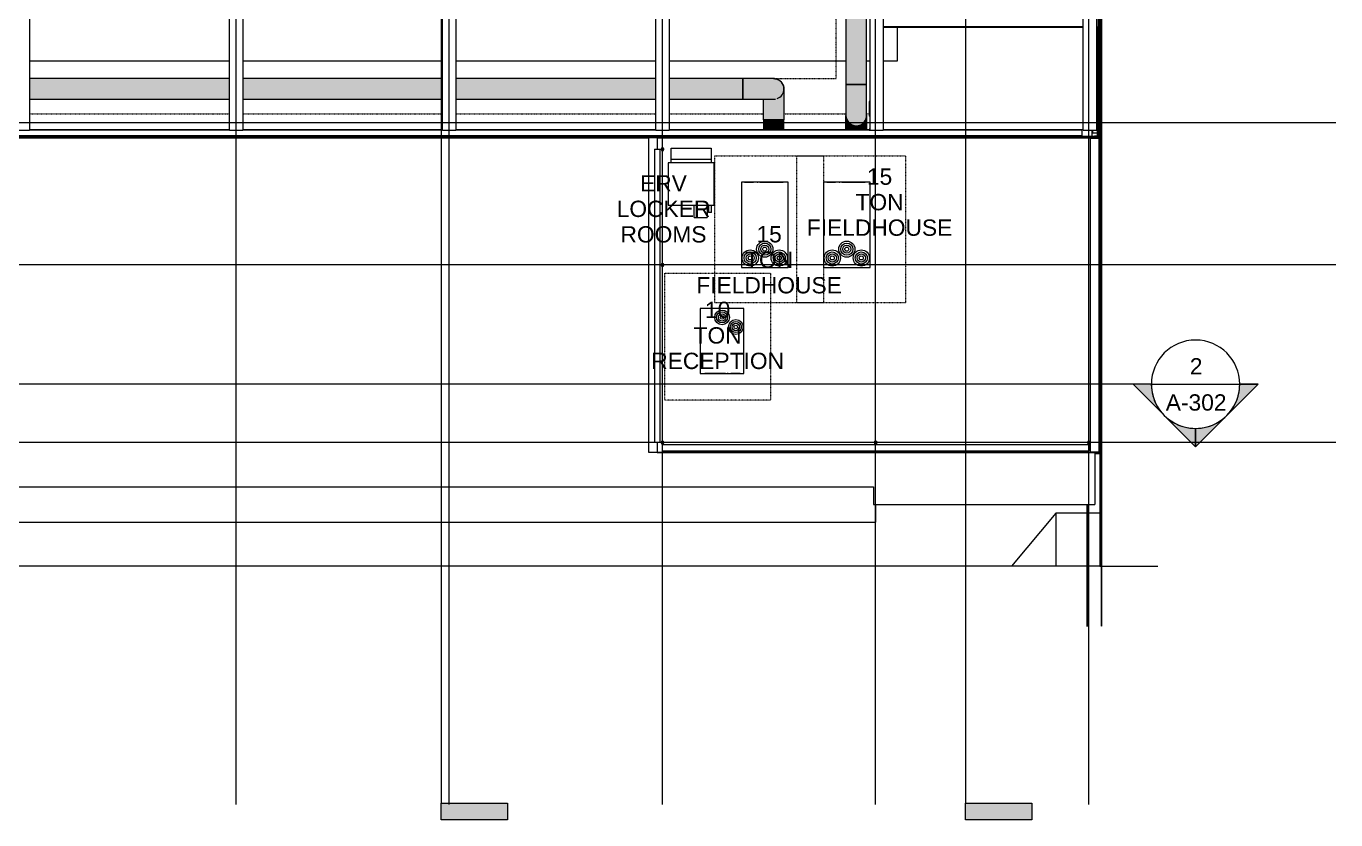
# Model space of a CAD drawing. Header units: inches. Extents: x 21795 to 34527, y -23296 to -20170.
# Drawn here: x 31084 to 32862, y -23296 to -22219 of the extents above; entities that cross this region are included whole.
import ezdxf

# ---------------------------------------------------------------- set-up
doc = ezdxf.new("R2010")
doc.units = ezdxf.units.IN
doc.header["$MEASUREMENT"] = 0
for name, pattern in [('Dash 1_16_', [0.125, 0.0625, -0.0625]), ('Dash dot', [0.625, 0.25, -0.1875, 0, -0.1875]), ('Grid Line 1_2_', [0.875, 0.5, -0.125, 0.125, -0.125]), ('Hidden', [0.28125, 0.1875, -0.09375])]:
    doc.linetypes.add(name, pattern=pattern)
for name, color, linetype, lineweight in [('A-FLOR', 192, 'Continuous', 9), ('A-FLOR-CLRS', 90, 'Dash 1_16_', 9), ('A-FLOR-OTLN', 90, 'Continuous', 9), ('A-GLAZ-CWMG', 51, 'Continuous', 9), ('A-PROP-SBCK', 71, 'Hidden', 25), ('A-ROOF', 132, 'Continuous', 9), ('A-WALL', 113, 'Continuous', 9), ('A-WALL-PATT', 111, 'Continuous', 25), ('C-BLDG-PADS', 91, 'Continuous', 9), ('C-TOPO', 7, 'Continuous', 9), ('Conc', 7, 'Continuous', 9), ('EOP-PR', 4, 'Continuous', 9), ('G-ANNO-SYMB', 111, 'Continuous', 9), ('I-WALL', 2, 'Continuous', 9), ('L-SITE-WALL', 31, 'Continuous', 9), ('M-EQPM', 50, 'Continuous', 9), ('M-EQPM-IDEN', 50, 'Continuous', 9), ('M-HVAC-DUCT', 70, 'Continuous', 9), ('M-HVAC-DUCT-ANNO', 70, 'Continuous', 9), ('S-BEAM', 12, 'Continuous', 9), ('S-COLS', 52, 'Continuous', 9), ('S-GRID', 1, 'Continuous', 9)]:
    doc.layers.add(name, color=color, linetype=linetype, lineweight=lineweight)
doc.styles.add('Arial', font='arial.ttf', dxfattribs={"height": 22.129491})

# ---------------------------------------------------------------- blocks, each defined once
blk = doc.blocks.new('Family7 - Family7-772884-Roof Low')
at = {"layer": 'S-BEAM'}
for p, q in [((23076.9, -22360.2), (23076.9, -21129.5)), ((23076.9, -21129.5), (23094.9, -21129.5)), ((23094.9, -21129.5), (23094.9, -22360.2)), ((23076.9, -22360.2), (23094.9, -22360.2))]:
    blk.add_line(p, q, dxfattribs=at)
blk = doc.blocks.new('Girt_Z - 8_D-904143-Roof Low')
at = {"layer": 'S-BEAM'}
for p, q in [((22792.1, -22367.4), (26260.9, -22367.4)), ((22792.1, -22367.5), (26260.9, -22367.5)), ((22792.1, -22368.1), (26260.9, -22368.1)), ((25103.4, -22360.1), (24831.9, -22360.1)), ((25392.9, -22360.1), (25121.4, -22360.1)), ((25682.4, -22360.1), (25410.9, -22360.1)), ((25971.9, -22360.1), (25700.4, -22360.1)), ((26260.9, -22360.1), (25991.3, -22360.1)), ((26260.9, -22360.1), (26260.9, -22360.2)), ((26260.9, -22360.2), (26260.9, -22367.4)), ((26260.9, -22367.4), (26260.9, -22367.5)), ((26260.9, -22367.5), (26260.9, -22368.1))]:
    blk.add_line(p, q, dxfattribs=at)
blk = doc.blocks.new('Carrier_48TC_Standard_Efficiency_Gas_Heat_Electric_Cooling_Packaged_Rooftop_Unit_3_to_15_nominal_tons - 15 ton 48TC__16-873539-Roof Low')
at = {"layer": 'M-EQPM', "linetype": 'Dash dot'}
for p, q in [((-105.9, -79.7), (-105.9, 67.7)), ((-105.9, 67.7), (93.9, 67.7)), ((93.9, 67.7), (93.9, -79.7)), ((93.9, -79.7), (-105.9, -79.7))]:
    blk.add_line(p, q, dxfattribs=at)
at = {"layer": 'M-EQPM'}
for p, q in [((57.9, 31.7), (-57.9, 31.7)), ((-57.9, 31.7), (-57.9, -31.7)), ((57.9, -31.7), (57.9, 31.7)), ((58.1, 27.3), (57.9, 27.3)), ((58.1, 27.3), (58.1, 15.4)), ((57.9, 15.4), (58.1, 15.4)), ((58.1, 10.3), (57.9, 10.3)), ((57.9, 9.3), (58.1, 9.3)), ((58.1, 6.7), (57.9, 6.7)), ((58.1, 9.3), (58.1, 10.3)), ((58.1, 10.3), (58.1, 9.3)), ((58.1, 6.7), (58.1, -25.1)), ((-57.9, -31.7), (57.9, -31.7)), ((57.9, -25.1), (58.1, -25.1))]:
    blk.add_line(p, q, dxfattribs=at)
for centre, radius in [((-44.9, 19.7), 11), ((-44.9, 19.7), 8.25), ((-44.9, 19.7), 5.5), ((-44.9, 19.7), 2.75), ((-32.9, 0), 11), ((-32.9, 0), 8.25), ((-32.9, 0), 5.5), ((-32.9, 0), 2.75), ((-44.9, -19.7), 11), ((-44.9, -19.7), 8.25), ((-44.9, -19.7), 5.5), ((-44.9, -19.7), 2.75)]:
    blk.add_circle(centre, radius, dxfattribs=at)
blk = doc.blocks.new('Rectangular Mullion - Profile_Polycarbonate_Lower-934492-Roof Low')
at = {"layer": 'A-GLAZ-CWMG'}
for p, q in [((22796.3, -22368.3), (26278.3, -22368.3)), ((22796.3, -22368.7), (26278.3, -22368.7)), ((22810, -22370.3), (25672.8, -22370.3)), ((22810, -22370.4), (25672.8, -22370.4)), ((25684, -22370.3), (26278.3, -22370.3)), ((25684, -22370.4), (26278.3, -22370.4)), ((26278.3, -22368.3), (26278.3, -22368.7)), ((26278.3, -22368.7), (26278.3, -22370.2)), ((26278.3, -22370.3), (26278.3, -22370.4))]:
    blk.add_line(p, q, dxfattribs=at)
blk = doc.blocks.new('Rectangular Mullion - Profile_Polycarbonate_right-752683-Roof Low')
at = {"layer": 'A-GLAZ-CWMG', "lineweight": 13}
for p, q in [((0, 1.141125), (-3.622, 1.141125)), ((-3.622, 1.141125), (-3.622, 0.787125)), ((-3.622, 0.787125), (-3.372, 0.787125)), ((-3.5595, 0.849625), (-3.5595, 1.078625)), ((-3.5595, 1.078625), (-0.0625, 1.078625)), ((-3.372, 0.849625), (-3.5595, 0.849625)), ((-3.372, 0.787125), (-3.372, 0.849625)), ((-0.0625, 1.078625), (-0.0625, -0.922375)), ((0, -0.984875), (0, 1.141125)), ((-2.7715, -0.859875), (-2.834, -0.859875)), ((-2.834, -0.859875), (-2.834, -0.984875)), ((-2.834, -0.984875), (0, -0.984875)), ((-2.7715, -0.922375), (-2.7715, -0.859875)), ((-0.0625, -0.922375), (-2.7715, -0.922375))]:
    blk.add_line(p, q, dxfattribs=at)
blk = doc.blocks.new('Rectangular Mullion - Rectangular Mullion 1-827989-Roof Low')
at = {"layer": 'A-GLAZ-CWMG'}
blk.add_line((26285.5, -22799.4), (26278.4, -22799.4), dxfattribs=at)
blk = doc.blocks.new('Rectangular Mullion - Rectangular Mullion 1-827988-Roof Low')
at = {"layer": 'A-GLAZ-CWMG'}
for p, q in [((26285.5, -22797.4), (26284, -22797.4)), ((26285.5, -22796.4), (26285.5, -22797.4))]:
    blk.add_line(p, q, dxfattribs=at)
blk = doc.blocks.new('Rectangular Mullion - Rectangular Mullion 1-769201-Roof Low')
at = {"layer": 'A-GLAZ-CWMG'}
blk.add_line((22422.5, -22799.4), (22386.3, -22799.4), dxfattribs=at)
blk = doc.blocks.new('Rectangular Mullion - Rectangular Mullion 1-779532-Roof Low')
at = {"layer": 'A-GLAZ-CWMG'}
for p, q in [((26284, -22687.9), (26285.5, -22687.9)), ((26285.5, -22687.9), (26285.5, -22724))]:
    blk.add_line(p, q, dxfattribs=at)
blk = doc.blocks.new('Carrier_48TC_Standard_Efficiency_Gas_Heat_Electric_Cooling_Packaged_Rooftop_Unit_3_to_15_nominal_tons - 10 ton 48TC__12-873535-Roof Low')
at = {"layer": 'M-EQPM', "linetype": 'Dash dot'}
for p, q in [((-92.1, -77.8), (-92.1, 65.7)), ((-92.1, 65.7), (80.1, 65.7)), ((80.1, 65.7), (80.1, -77.8)), ((80.1, -77.8), (-92.1, -77.8))]:
    blk.add_line(p, q, dxfattribs=at)
at = {"layer": 'M-EQPM'}
for p, q in [((44.1, 29.7), (-44.1, 29.7)), ((-44.1, 29.7), (-44.1, -29.8)), ((44.1, -29.8), (44.1, 29.7)), ((44.2, 24.7), (44.1, 24.7)), ((44.2, 24.7), (44.2, 12.1)), ((44.1, 12.1), (44.2, 12.1)), ((44.2, 8.1), (44.1, 8.1)), ((44.1, 7.1), (44.2, 7.1)), ((44.2, 4.9), (44.1, 4.9)), ((44.2, 7.1), (44.2, 8.1)), ((44.2, 8.1), (44.2, 7.1)), ((44.2, 4.9), (44.2, -23.5)), ((-44.1, -29.8), (44.1, -29.8)), ((44.1, -23.5), (44.2, -23.5))]:
    blk.add_line(p, q, dxfattribs=at)
for centre, radius in [((-19.1, 18.7), 10), ((-19.1, 18.7), 7.5), ((-19.1, 18.7), 5), ((-19.1, 18.7), 2.5), ((-32.1, 0), 10), ((-32.1, 0), 7.5), ((-32.1, 0), 5), ((-32.1, 0), 2.5)]:
    blk.add_circle(centre, radius, dxfattribs=at)
blk = doc.blocks.new('he3xrtf - 115 V Single Phase-880047-Roof Low')
at = {"layer": 'M-EQPM', "lineweight": 15}
for p, q in [((28.6, 31.2), (-28.6, 31.2)), ((-28.6, 31.2), (-28.6, -31.2)), ((28.6, -31.2), (28.6, 31.2)), ((28.6, 27), (33.8, 27)), ((28.6, -27), (28.6, 27)), ((33.8, 27), (48.5, 27)), ((33.8, 27), (33.8, -27)), ((48.5, 27), (48.5, -27)), ((-45.4, -4), (-28.6, -4)), ((-45.4, -4), (-45.4, -22)), ((-28.6, -4), (-28.6, -22)), ((-28.6, -22), (-45.4, -22)), ((-38.7, -27.8), (-38.7, -23.8)), ((-28.6, -23.8), (-38.7, -23.8)), ((-38.7, -27.8), (-28.6, -27.8)), ((-28.6, -31.2), (28.6, -31.2)), ((33.8, -27), (28.6, -27)), ((48.5, -27), (33.8, -27))]:
    blk.add_line(p, q, dxfattribs=at)
blk = doc.blocks.new('Girt_Z - 8_D-915535-Roof Low')
at = {"layer": 'S-BEAM'}
for p, q in [((26282.6, -22364.1), (26282.6, -22220.5)), ((26282.7, -22364.1), (26282.7, -22220.5)), ((26283.3, -22364.1), (26283.3, -22220.5)), ((26275.3, -22360.2), (26275.3, -22364.1)), ((26275.4, -22364.1), (26275.3, -22364.1)), ((26282.2, -22364.1), (26275.4, -22364.1)), ((26282.6, -22364.1), (26282.2, -22364.1)), ((26282.7, -22364.1), (26282.6, -22364.1)), ((26283.3, -22364.1), (26282.7, -22364.1))]:
    blk.add_line(p, q, dxfattribs=at)
blk = doc.blocks.new('Round Elbow - 1_5 D-870650-Roof Low')
at = {"layer": 'M-HVAC-DUCT'}
for points in [[(25810.6, -22304.1), (25856.4, -22304.1), (25856.1, -22301.5), (25855.2, -22298.7), (25854.2, -22296.6), (25852.9, -22294.9), (25851.4, -22293.3), (25849.4, -22291.9), (25846.8, -22290.8), (25844.4, -22290.2), (25841.2, -22290.1), (25800.4, -22290.1), (25800.4, -22304.1), (25805.5, -22304.1)], [(25842.1, -22318.1), (25843.6, -22317.9), (25845.4, -22317.7), (25847.3, -22317.1), (25849.7, -22315.9), (25851.6, -22314.5), (25853.1, -22313.1), (25854.6, -22310.8), (25855.5, -22308.8), (25856.1, -22306.5), (25856.4, -22304.1), (25800.4, -22304.1), (25800.4, -22318.1), (25841.4, -22318.1)]]:
    blk.add_hatch(color=256, dxfattribs=at).paths.add_polyline_path(points, flags=0)
for p, q in [((25800.4, -22304.1), (25800.4, -22290.1)), ((25800.4, -22318.1), (25800.4, -22304.1))]:
    blk.add_line(p, q, dxfattribs=at)
at = {"layer": 'M-HVAC-DUCT', "flags": 128}
for points in [[(25842.4, -22290.1), (25842.3, -22290.1), (25842.2, -22290.1), (25842.1, -22290.1), (25841.8, -22290.1), (25841.5, -22290.1), (25841.2, -22290.1), (25840.7, -22290.1), (25840.2, -22290.1), (25839.7, -22290.1), (25839, -22290.1), (25838.4, -22290.1), (25837.6, -22290.1), (25836.8, -22290.1), (25835.9, -22290.1), (25835, -22290.1), (25834, -22290.1), (25833, -22290.1), (25831.9, -22290.1), (25830.8, -22290.1), (25829.6, -22290.1), (25828.4, -22290.1), (25827.1, -22290.1), (25825.8, -22290.1), (25824.4, -22290.1), (25823, -22290.1), (25821.6, -22290.1), (25820.2, -22290.1), (25818.7, -22290.1), (25817.1, -22290.1), (25815.6, -22290.1), (25814, -22290.1), (25812.4, -22290.1), (25810.8, -22290.1), (25809.1, -22290.1), (25807.5, -22290.1), (25805.8, -22290.1), (25804.2, -22290.1), (25802.5, -22290.1), (25800.8, -22290.1), (25800.4, -22290.1)], [(25800.4, -22318.1), (25802, -22318.1), (25803.7, -22318.1), (25805.4, -22318.1), (25807, -22318.1), (25808.7, -22318.1), (25810.3, -22318.1), (25812, -22318.1), (25813.6, -22318.1), (25815.2, -22318.1), (25816.7, -22318.1), (25818.2, -22318.1), (25819.8, -22318.1), (25821.2, -22318.1), (25822.7, -22318.1), (25824.1, -22318.1), (25825.4, -22318.1), (25826.8, -22318.1), (25828.1, -22318.1), (25829.3, -22318.1), (25830.5, -22318.1), (25831.6, -22318.1), (25832.7, -22318.1), (25833.8, -22318.1), (25834.8, -22318.1), (25835.7, -22318.1), (25836.6, -22318.1), (25837.4, -22318.1), (25838.2, -22318.1), (25838.9, -22318.1), (25839.5, -22318.1), (25840.1, -22318.1), (25840.6, -22318.1), (25841, -22318.1), (25841.4, -22318.1), (25841.7, -22318.1), (25842, -22318.1), (25842.2, -22318.1), (25842.3, -22318.1), (25842.4, -22318.1), (25842.4, -22318.1)]]:
    blk.add_lwpolyline(points, dxfattribs=at)
at = {"layer": 'M-HVAC-DUCT'}
for start, end in [(90, 90.5138), (81.7791, 90), (0, 80), (270, 280), (290, 0)]:
    blk.add_arc((25842.4, -22304.1), 14, start, end, dxfattribs=at)
blk = doc.blocks.new('Round Elbow - 1_5 D-V4-Roof Low')
at = {"layer": 'M-HVAC-DUCT'}
for points in [[(25949.2, -22359.3), (25954.5, -22359.3), (25954.5, -22354.1), (25952, -22353.8), (25949.2, -22352.9), (25947.1, -22351.8), (25945.2, -22350.4), (25943.5, -22348.5), (25942.2, -22346.7), (25941.3, -22344.3), (25940.7, -22342.3), (25940.5, -22341), (25940.5, -22359.3), (25949.1, -22359.3)], [(25956.7, -22359.3), (25968.5, -22359.3), (25968.5, -22340.2), (25968.3, -22342.6), (25967.4, -22345.5), (25966.4, -22347.4), (25964.9, -22349.5), (25962.5, -22351.5), (25960.4, -22352.7), (25957.8, -22353.6), (25955.8, -22354), (25954.5, -22354.1), (25954.5, -22359.3), (25955.8, -22359.3)]]:
    blk.add_hatch(color=256, dxfattribs=at).paths.add_polyline_path(points, flags=0)
at = {"layer": 'M-HVAC-DUCT', "flags": 128}
for points in [[(25940.5, -22359.3), (25940.5, -22358.3), (25940.5, -22357), (25940.5, -22355.6), (25940.5, -22354.4), (25940.5, -22353.1), (25940.5, -22351.9), (25940.5, -22350.8), (25940.5, -22349.7), (25940.5, -22348.6), (25940.5, -22347.6), (25940.5, -22346.7), (25940.5, -22345.8), (25940.5, -22345), (25940.5, -22344.2), (25940.5, -22343.5), (25940.5, -22342.9), (25940.5, -22342.3), (25940.5, -22341.8), (25940.5, -22341.4), (25940.5, -22341), (25940.5, -22340.7), (25940.5, -22340.4), (25940.5, -22340.2), (25940.5, -22340.1), (25940.5, -22340.1), (25940.5, -22340.1)], [(25968.5, -22339.7), (25968.5, -22339.9), (25968.5, -22340.1)], [(25968.5, -22340.1), (25968.5, -22340.2), (25968.5, -22340.4), (25968.5, -22340.6), (25968.5, -22340.9), (25968.5, -22341.3), (25968.5, -22341.7), (25968.5, -22342.2), (25968.5, -22342.7), (25968.5, -22343.4), (25968.5, -22344.1), (25968.5, -22344.8), (25968.5, -22345.6), (25968.5, -22346.5), (25968.5, -22347.4), (25968.5, -22348.4), (25968.5, -22349.4), (25968.5, -22350.5), (25968.5, -22351.6), (25968.5, -22352.8), (25968.5, -22354), (25968.5, -22355.3), (25968.5, -22356.6), (25968.5, -22358), (25968.5, -22359.3)]]:
    blk.add_lwpolyline(points, dxfattribs=at)
at = {"layer": 'M-HVAC-DUCT'}
for start, end in [(193.7244, 200), (351.7795, 0)]:
    blk.add_arc((25954.5, -22340.1), 14, start, end, dxfattribs=at)
blk = doc.blocks.new('Round Elbow - 1_5 D-V5-Roof Low')
at = {"layer": 'M-HVAC-DUCT'}
for points in [[(25842.4, -22346.1), (25842.4, -22318.1), (25828.4, -22318.1), (25828.4, -22346.1), (25839.9, -22346.1)], [(25854.7, -22346.1), (25856.4, -22346.1), (25856.4, -22304.1), (25856.1, -22306.6), (25855.1, -22309.6), (25853.9, -22311.8), (25852.5, -22313.7), (25850.3, -22315.5), (25848.2, -22316.7), (25845.6, -22317.6), (25843.1, -22318), (25842.4, -22318.1), (25842.4, -22346.1), (25854.5, -22346.1)]]:
    blk.add_hatch(color=256, dxfattribs=at).paths.add_polyline_path(points, flags=0)
for p, q in [((25842.2, -22290.1), (25842.4, -22290.1)), ((25842.4, -22346.1), (25828.4, -22346.1)), ((25856.4, -22346.1), (25842.4, -22346.1))]:
    blk.add_line(p, q, dxfattribs=at)
at = {"layer": 'M-HVAC-DUCT', "flags": 128}
for points in [[(25842.4, -22290.1), (25842.9, -22290.1), (25843.5, -22290.1), (25844, -22290.2), (25844.6, -22290.2), (25844.8, -22290.3)], [(25844.8, -22290.3), (25845.1, -22290.3), (25845.7, -22290.5), (25846.2, -22290.6), (25846.8, -22290.8), (25847.1, -22290.9)], [(25847.2, -22290.9), (25847.3, -22291), (25847.8, -22291.2), (25848.3, -22291.4), (25848.8, -22291.6), (25849.3, -22291.9), (25849.8, -22292.2), (25850.3, -22292.5), (25850.7, -22292.8), (25851.2, -22293.2), (25851.3, -22293.3)], [(25851.4, -22293.3), (25851.6, -22293.5), (25852, -22293.9), (25852.4, -22294.3), (25852.8, -22294.7), (25853.1, -22295.1), (25853.5, -22295.6), (25853.8, -22296), (25854.1, -22296.5), (25854.4, -22297), (25854.7, -22297.5), (25855, -22298), (25855.2, -22298.5), (25855.4, -22299), (25855.5, -22299.3)], [(25855.5, -22299.3), (25855.6, -22299.5), (25855.8, -22300), (25855.9, -22300.6), (25856, -22301.1), (25856.2, -22301.7), (25856.2, -22302.2), (25856.3, -22302.8), (25856.3, -22303.3), (25856.4, -22303.9), (25856.4, -22304.1)], [(25828.4, -22346.1), (25828.4, -22344.4), (25828.4, -22342.7), (25828.4, -22341), (25828.4, -22339.4), (25828.4, -22337.7), (25828.4, -22336.1), (25828.4, -22334.4), (25828.4, -22332.8), (25828.4, -22331.3), (25828.4, -22329.7), (25828.4, -22328.2), (25828.4, -22326.7), (25828.4, -22325.2), (25828.4, -22323.7), (25828.4, -22322.3), (25828.4, -22321), (25828.4, -22319.6), (25828.4, -22318.4), (25828.4, -22318.1)], [(25856.4, -22304.1), (25856.4, -22304.2), (25856.4, -22304.4), (25856.4, -22304.6), (25856.4, -22304.9), (25856.4, -22305.3), (25856.4, -22305.7), (25856.4, -22306.2), (25856.4, -22306.7), (25856.4, -22307.4), (25856.4, -22308.1), (25856.4, -22308.8), (25856.4, -22309.6), (25856.4, -22310.5), (25856.4, -22311.4), (25856.4, -22312.4), (25856.4, -22313.4), (25856.4, -22314.5), (25856.4, -22315.6), (25856.4, -22316.8), (25856.4, -22318), (25856.4, -22319.3), (25856.4, -22320.6), (25856.4, -22322), (25856.4, -22323.4), (25856.4, -22324.8), (25856.4, -22326.3), (25856.4, -22327.8), (25856.4, -22329.3), (25856.4, -22330.8), (25856.4, -22332.4), (25856.4, -22334), (25856.4, -22335.6), (25856.4, -22337.3), (25856.4, -22338.9), (25856.4, -22340.6), (25856.4, -22342.2), (25856.4, -22343.9), (25856.4, -22345.6), (25856.4, -22346.1)]]:
    blk.add_lwpolyline(points, dxfattribs=at)
at = {"layer": 'M-HVAC-DUCT'}
for start, end in [(90, 90.5138), (87.1921, 90), (81.7791, 82.4821)]:
    blk.add_arc((25842.4, -22304.1), 14, start, end, dxfattribs=at)
blk = doc.blocks.new('Round Elbow - 1_5 D-V7-Roof Low')
at = {"layer": 'M-HVAC-DUCT'}
for points in [[(25954.5, -22354.1), (25954.5, -22298.1), (25940.5, -22298.1), (25940.6, -22340.8), (25940.9, -22343.1), (25941.7, -22345.5), (25942.6, -22347.3), (25944.2, -22349.4), (25945.5, -22350.8), (25947.8, -22352.3), (25949.8, -22353.2), (25952.1, -22353.8)], [(25954.5, -22354.1), (25957, -22353.8), (25959.7, -22353), (25961.5, -22352.2), (25963.5, -22350.8), (25965.5, -22348.7), (25966.7, -22347.1), (25967.7, -22344.8), (25968.4, -22342), (25968.5, -22339.1), (25968.4, -22298.1), (25954.5, -22298.1), (25954.5, -22353.8)]]:
    blk.add_hatch(color=256, dxfattribs=at).paths.add_polyline_path(points, flags=0)
for p, q in [((25940.5, -22298.1), (25954.5, -22298.1)), ((25954.5, -22298.1), (25968.5, -22298.1))]:
    blk.add_line(p, q, dxfattribs=at)
at = {"layer": 'M-HVAC-DUCT', "flags": 128}
for points in [[(25940.5, -22298.1), (25940.5, -22299.7), (25940.5, -22301.4), (25940.5, -22303.1), (25940.5, -22304.7), (25940.5, -22306.4), (25940.5, -22308), (25940.5, -22309.7), (25940.5, -22311.3), (25940.5, -22312.8), (25940.5, -22314.4), (25940.5, -22315.9), (25940.5, -22317.4), (25940.5, -22318.9), (25940.5, -22320.4), (25940.5, -22321.8), (25940.5, -22323.1), (25940.5, -22324.5), (25940.5, -22325.7), (25940.5, -22327), (25940.5, -22328.2), (25940.5, -22329.3), (25940.5, -22330.4), (25940.5, -22331.5), (25940.5, -22332.5), (25940.5, -22333.4), (25940.5, -22334.3), (25940.5, -22335.1), (25940.5, -22335.9), (25940.5, -22336.6), (25940.5, -22337.2), (25940.5, -22337.8), (25940.5, -22338.3), (25940.5, -22338.7), (25940.5, -22339.1), (25940.5, -22339.4), (25940.5, -22339.7), (25940.5, -22339.9), (25940.5, -22340), (25940.5, -22340.1), (25940.5, -22340.1)], [(25968.5, -22340.1), (25968.5, -22340), (25968.5, -22339.9), (25968.5, -22339.8), (25968.5, -22339.5), (25968.5, -22339.2), (25968.5, -22338.8), (25968.5, -22338.4), (25968.5, -22337.9), (25968.5, -22337.4), (25968.5, -22336.7), (25968.5, -22336.1), (25968.5, -22335.3), (25968.5, -22334.5), (25968.5, -22333.6), (25968.5, -22332.7), (25968.5, -22331.7), (25968.5, -22330.7), (25968.5, -22329.6), (25968.5, -22328.5), (25968.5, -22327.3), (25968.5, -22326.1), (25968.5, -22324.8), (25968.5, -22323.5), (25968.5, -22322.1), (25968.5, -22320.7), (25968.5, -22319.3), (25968.5, -22317.8), (25968.5, -22316.4), (25968.5, -22314.8), (25968.5, -22313.3), (25968.5, -22311.7), (25968.5, -22310.1), (25968.5, -22308.5), (25968.5, -22306.8), (25968.5, -22305.2), (25968.5, -22303.5), (25968.5, -22301.9), (25968.5, -22300.2), (25968.5, -22298.5), (25968.5, -22298.1)]]:
    blk.add_lwpolyline(points, dxfattribs=at)
at = {"layer": 'M-HVAC-DUCT'}
for start, end in [(180, 270), (270, 350), (351.7795, 0)]:
    blk.add_arc((25954.5, -22340.1), 14, start, end, dxfattribs=at)
blk = doc.blocks.new('Rectangular Mullion - Profile_Polycarbonate_right-937188-Roof Low')
at = {"layer": 'A-GLAZ-CWMG', "lineweight": 13}
for p, q in [((0, 1.141125), (-3.622, 1.141125)), ((-3.622, 1.141125), (-3.622, 0.787125)), ((-3.622, 0.787125), (-3.372, 0.787125)), ((-3.5595, 0.849625), (-3.5595, 1.078625)), ((-3.5595, 1.078625), (-0.0625, 1.078625)), ((-3.372, 0.849625), (-3.5595, 0.849625)), ((-3.372, 0.787125), (-3.372, 0.849625)), ((-0.0625, 1.078625), (-0.0625, -0.922375)), ((0, -0.984875), (0, 1.141125)), ((-2.7715, -0.859875), (-2.834, -0.859875)), ((-2.834, -0.859875), (-2.834, -0.984875)), ((-2.834, -0.984875), (0, -0.984875)), ((-2.7715, -0.922375), (-2.7715, -0.859875)), ((-0.0625, -0.922375), (-2.7715, -0.922375))]:
    blk.add_line(p, q, dxfattribs=at)
blk = doc.blocks.new('HSS-Round Hollow Structural Section-Column - HSS4X0_220-947151-Roof Low')
at = {"layer": 'S-COLS'}
for radius, start, end in [(2, 0, 180), (2, 180, 0), (1.8, 0, 180), (1.8, 180, 0)]:
    blk.add_arc((0, 0), radius, start, end, dxfattribs=at)
blk = doc.blocks.new('Girt_C - 8_D-947499-Roof Low')
at = {"layer": 'S-BEAM'}
for p, q in [((26270.4, -22787.3), (25691.4, -22787.3)), ((25691.4, -22787.5), (25691.4, -22787.3)), ((25691.4, -22795.1), (25691.4, -22787.5)), ((25691.4, -22795.3), (25691.4, -22795.1)), ((25691.4, -22795.3), (26270.4, -22795.3)), ((26270.4, -22787.3), (26270.4, -22787.5)), ((26270.4, -22787.5), (26270.4, -22795.1)), ((26270.4, -22795.1), (26270.4, -22795.3))]:
    blk.add_line(p, q, dxfattribs=at)
blk = doc.blocks.new('Girt_C - 8_D-948025-Roof Low')
at = {"layer": 'S-BEAM'}
for p, q in [((25680.4, -22386.1), (25680.4, -22784.3)), ((25680.4, -22386.1), (25680.6, -22386.1)), ((25680.6, -22386.1), (25688.2, -22386.1)), ((25688.2, -22386.1), (25688.4, -22386.1)), ((25688.4, -22784.3), (25688.4, -22386.1)), ((25680.6, -22784.3), (25680.4, -22784.3)), ((25688.2, -22784.3), (25680.6, -22784.3)), ((25688.4, -22784.3), (25688.2, -22784.3))]:
    blk.add_line(p, q, dxfattribs=at)
blk = doc.blocks.new('Section - 3_32_ x 3_8_-18514-Roof Low')
at = {"layer": 'G-ANNO-SYMB'}
blk.add_hatch(color=256, dxfattribs=at).paths.add_polyline_path([(0, 0.375), (0, 0), (-0.09375, 0), (-0.09375, 0.375)], flags=0)
for p, q in [((0, 0.375), (-0.09375, 0.375)), ((-0.09375, 0.375), (-0.09375, 0)), ((0, 0), (0, 0.375)), ((-0.09375, 0), (0, 0))]:
    blk.add_line(p, q, dxfattribs=at)
blk = doc.blocks.new('Section - Section Head - Filled-1526-Roof Low')
at = {"layer": 'G-ANNO-SYMB'}
h = blk.add_hatch(color=256, dxfattribs=at)
edge = h.paths.add_edge_path(flags=0)
edge.add_line((-0.4268, 0.1768), (-0.25, 0.3536))
edge.add_line((-0.25, 0.3536), (-0.25, 0.25))
edge.add_arc((-0.25, 0), 0.25, 90, 135)
h = blk.add_hatch(color=256, dxfattribs=at)
edge = h.paths.add_edge_path(flags=0)
edge.add_arc((-0.25, 0), 0.25, 45, 90)
edge.add_line((-0.25, 0.25), (-0.25, 0.3536))
edge.add_line((-0.25, 0.3536), (-0.0732, 0.1768))
h = blk.add_hatch(color=256, dxfattribs=at)
edge = h.paths.add_edge_path(flags=0)
edge.add_arc((-0.25, 0), 0.2503, 137.9216, 180)
edge.add_line((-0.5003, 0), (-0.6036, 0))
edge.add_line((-0.6036, 0), (-0.4358, 0.1678))
h = blk.add_hatch(color=256, dxfattribs=at)
edge = h.paths.add_edge_path(flags=0)
edge.add_line((-0.0642, 0.1678), (0.1036, 0))
edge.add_line((0.1036, 0), (0.0003, 0))
edge.add_arc((-0.25, 0), 0.2503, 0, 42.0784)
for p, q in [((-0.25, 0.3536), (-0.6036, 0)), ((-0.25, 0.3536), (-0.4268, 0.1768)), ((-0.25, 0.3536), (0.1036, 0)), ((-0.25, 0.25), (-0.25, 0.3536)), ((-0.0732, 0.1768), (-0.25, 0.3536)), ((-0.25, 0.3536), (-0.25, 0.25)), ((-0.4358, 0.1678), (-0.6036, 0)), ((0.1036, 0), (-0.0642, 0.1678)), ((-0.6036, 0), (-0.5003, 0)), ((0.0003, 0), (0.1036, 0)), ((-0.5, 0), (-0.6036, 0)), ((0, 0), (0.1036, 0))]:
    blk.add_line(p, q, dxfattribs=at)
for radius, start, end in [(0.25, 360, 180), (0.25, 90, 135), (0.25, 45, 90), (0.2503, 137.9216, 180), (0.2503, 0, 42.0784), (0.25, 180, 360)]:
    blk.add_arc((-0.25, 0), radius, start, end, dxfattribs=at)

msp = doc.modelspace()

# ---------------------------------------------------------------- hatches: boundary and pattern name
at = {"layer": 'A-WALL-PATT', "lineweight": 9}
h = msp.add_hatch(dxfattribs=at)
h.set_pattern_fill('FP_2', color=256, style=0, pattern_type=2)
h.set_pattern_definition([(0, (6256.24, 0), (0, 30), []), (90, (6256.24, 0), (-30, 2e-15), [])])
h.paths.add_polyline_path([(32540.5, -22220.4), (32540.5, -21124.8), (32539.5, -21124.8), (32539.5, -22220.4)], flags=0)
h = msp.add_hatch(dxfattribs=at)
h.set_pattern_fill('FP_3', color=256, style=0, pattern_type=2)
h.set_pattern_definition([(0, (6256.239, 0), (76.8, 19.2), [3.168, -54.432, 3.168, -54.432, -307.2]), (0, (6256.239, 0), (76.8, 19.2), [-115.2, 3.168, -112.032, 3.168, -54.432, -134.4]), (0, (6256.239, 0), (76.8, 19.2), [-288, 3.168, -35.232, 3.168, -92.832]), (120, (6285.039, 9.6), (-55.027688, 56.910751), [3.168, -54.432, 3.168, -54.432, -307.2]), (120, (6285.039, 9.6), (-55.027688, 56.910751), [-115.2, 3.168, -112.032, 3.168, -54.432, -134.4]), (120, (6285.039, 9.6), (-55.027688, 56.910751), [-288, 3.168, -35.232, 3.168, -92.832]), (240, (6294.639, 48), (-21.772312, -76.110751), [3.168, -54.432, 3.168, -54.432, -307.2]), (240, (6294.639, 48), (-21.772312, -76.110751), [-115.2, 3.168, -112.032, 3.168, -54.432, -134.4]), (240, (6294.639, 48), (-21.772312, -76.110751), [-288, 3.168, -35.232, 3.168, -92.832])])
h.paths.add_polyline_path([(32247.5, -22220.4), (32519, -22220.4), (32519, -22219.8), (32247.5, -22219.8), (32247.5, -22220.4)], flags=0)
at = {"layer": 'M-HVAC-DUCT', "lineweight": 5}
for points in [[(32203.8, -22298.1), (32210.8, -22298), (32210.8, -21191.9), (32196.8, -21191.9), (32196.8, -22298.1), (32201.8, -22298.1)], [(32223.9, -22298.1), (32224.8, -22298), (32224.8, -21191.9), (32210.8, -21191.9), (32210.8, -22298.1), (32222.9, -22298.1)], [(32098.6, -22359.3), (32098.6, -22346.1), (32084.6, -22346.1), (32084.6, -22359.3), (32096.6, -22359.3)], [(32111.9, -22359.3), (32112.6, -22359.3), (32112.6, -22346.1), (32098.6, -22346.1), (32098.6, -22359.3), (32111.8, -22359.3)]]:
    msp.add_hatch(color=256, dxfattribs=at).paths.add_polyline_path(points, flags=0)
h = msp.add_hatch(color=256, dxfattribs=at)
h.paths.add_polyline_path([(31956.6, -22304.1), (32056.6, -22304.1), (32056.6, -22290.1), (31956.6, -22290.1), (31956.6, -22301.8)], flags=0)
h.paths.add_polyline_path([(31938.6, -22304.1), (31938.6, -22290.1), (31667.1, -22290.1), (31667.1, -22304.1), (31929, -22304.1)], flags=0)
h.paths.add_polyline_path([(31649.1, -22304.1), (31649.1, -22290.1), (31377.6, -22290.2), (31377.6, -22304.1), (31514.3, -22304.1)], flags=0)
h.paths.add_polyline_path([(31359.6, -22304.1), (31359.6, -22290.1), (31088.1, -22290.1), (31088.1, -22304.1), (31237.9, -22304.1)], flags=0)
h.paths.add_polyline_path([(31070.1, -22304.1), (31070.1, -22290.1), (30798.6, -22290.1), (30798.6, -22304.1), (30961.4, -22304.1)], flags=0)
h.paths.add_polyline_path([(30780.6, -22304.1), (30780.6, -22290.1), (30658.6, -22290.1), (30658.6, -22304.1), (30684.9, -22304.1)], flags=0)
h = msp.add_hatch(color=256, dxfattribs=at)
h.paths.add_polyline_path([(30658.6, -22318.1), (30780.6, -22318), (30780.6, -22304.1), (30658.6, -22304.1), (30658.6, -22317.8)], flags=0)
h.paths.add_polyline_path([(31377.6, -22318.1), (31649.1, -22318.1), (31649.1, -22304.1), (31377.6, -22304.1), (31377.6, -22317.9)], flags=0)
h.paths.add_polyline_path([(30798.6, -22318.1), (31070.1, -22318), (31070.1, -22304.1), (30798.6, -22304.1), (30798.6, -22318)], flags=0)
h.paths.add_polyline_path([(31667.1, -22318.1), (31938.6, -22318.1), (31938.6, -22304.1), (31667.1, -22304.1), (31667.1, -22317.9)], flags=0)
h.paths.add_polyline_path([(31359.6, -22318.1), (31359.6, -22304.1), (31088.1, -22304.1), (31088.1, -22318.1), (31237.9, -22318.1)], flags=0)
h.paths.add_polyline_path([(32056.6, -22318.1), (32056.6, -22304.1), (31956.6, -22304.1), (31956.6, -22318.1), (32032.7, -22318.1)], flags=0)
at = {"layer": 'S-COLS'}
h = msp.add_hatch(dxfattribs=at)
h.set_pattern_fill('FP_1', color=256, style=0, pattern_type=2)
h.set_pattern_definition([(45, (6256.24, 0), (-23.758788, 23.758788), []), (45, (6256.24, 36), (-23.758788, 23.758788), [])])
h.paths.add_polyline_path([(32228.1, -22360.1), (32229.5, -22360.1), (32229.5, -22358.8), (32228.1, -22358.8)], flags=0)

# ---------------------------------------------------------------- linework, layer by layer
at = {"layer": 'A-FLOR'}
for p, q in [((32266.9, -22266.1), (32266.9, -22220.4)), ((31088.1, -22266.1), (31359.6, -22266.1)), ((31377.6, -22266.1), (31649.1, -22266.1)), ((31667.1, -22266.1), (31938.6, -22266.1)), ((31956.6, -22266.1), (32196.8, -22266.1)), ((32224.8, -22266.1), (32229.5, -22266.1)), ((32247.5, -22266.1), (32266.9, -22266.1))]:
    msp.add_line(p, q, dxfattribs=at)
at = {"layer": 'A-FLOR-CLRS'}
for p, q in [((32183.6, -22290.1), (32183.6, -21134.1)), ((32098.4, -22290.1), (32183.6, -22290.1)), ((31088.1, -22338.1), (31359.6, -22338.1)), ((31377.6, -22338.1), (31649.1, -22338.1)), ((31667.1, -22338.1), (31938.6, -22338.1)), ((31956.6, -22338.1), (32084.6, -22338.1)), ((32112.6, -22338.1), (32196.8, -22338.1)), ((32224.8, -22338.1), (32228.1, -22338.1))]:
    msp.add_line(p, q, dxfattribs=at)
at = {"layer": 'A-FLOR-OTLN'}
for p, q in [((32481.7, -22880.1), (32421.7, -22952.1)), ((32541.7, -22880.1), (32481.7, -22880.1)), ((32481.7, -22880.1), (32481.7, -22952.1))]:
    msp.add_line(p, q, dxfattribs=at)
at = {"layer": 'A-PROP-SBCK'}
for p, q in [((32543.8, -20554.9), (32543.8, -23033.9)), ((32524.4, -22868.3), (32524.4, -23033.9))]:
    msp.add_line(p, q, dxfattribs=at)
at = {"layer": 'A-ROOF'}
for p, q in [((32534.5, -22368.7), (32534.6, -22368.7)), ((32534.6, -22368.7), (32534.6, -22371.4)), ((32534.6, -22797.4), (32534.6, -22797.7)), ((32534.6, -22797.9), (32534.6, -22868.3)), ((30502.6, -22844.3), (32234.1, -22844.3)), ((32234.1, -22844.3), (32234.1, -22868.3)), ((32234.1, -22868.3), (32534.6, -22868.3))]:
    msp.add_line(p, q, dxfattribs=at)
at = {"layer": 'A-WALL'}
for p, q in [((32539.5, -22220.4), (32539.5, -21125.8)), ((32540.5, -22220.4), (32540.5, -21124.8)), ((32519, -22219.8), (32247.5, -22219.8))]:
    msp.add_line(p, q, dxfattribs=at)
at = {"layer": 'A-WALL', "lineweight": 25}
for p, q in [((32538.5, -22220.5), (32538.5, -22370.4)), ((32540.1, -22220.5), (32538.5, -22220.5)), ((32540.1, -22370.4), (32540.1, -22220.5)), ((32538.1, -22368.7), (29049, -22368.7)), ((29049, -22370.2), (32538.1, -22370.2)), ((32538.1, -22370.2), (32538.1, -22368.7)), ((32538.5, -22370.4), (32540.1, -22370.4))]:
    msp.add_line(p, q, dxfattribs=at)
at = {"layer": 'C-BLDG-PADS'}
for p, q in [((32541.6, -22687.9), (32541.6, -22220.4)), ((32541.6, -22799.3), (32541.6, -22797.4))]:
    msp.add_line(p, q, dxfattribs=at)
at = {"layer": 'C-TOPO'}
for p, q in [((32541.6, -22220.4), (32541.6, -22687.9)), ((32541.6, -22797.4), (32541.6, -22799.3))]:
    msp.add_line(p, q, dxfattribs=at)
at = {"layer": 'Conc'}
for p, q in [((32541.7, -22799.4), (32541.7, -22952.1)), ((32237.3, -22892.1), (32237.3, -22868.3)), ((30548.5, -22892.1), (32237.3, -22892.1)), ((32541.7, -22952.1), (28196.7, -22952.1))]:
    msp.add_line(p, q, dxfattribs=at)
at = {"layer": 'EOP-PR'}
msp.add_line((32541.7, -22952.1), (32620.2, -22952.1), dxfattribs=at)
at = {"layer": 'G-ANNO-SYMB'}
for p, q in [((31647.1, -20315.1), (31647.1, -23273.9)), ((32359.1, -20315.1), (32359.1, -23273.9)), ((32611.5, -22705), (28140.3, -22705)), ((32611.5, -22705), (32731.5, -22705))]:
    msp.add_line(p, q, dxfattribs=at)
at = {"layer": 'I-WALL', "lineweight": 25}
msp.add_line((32247.5, -22220.4), (32519, -22220.4), dxfattribs=at)
at = {"layer": 'L-SITE-WALL', "lineweight": 25}
for p, q in [((32542, -22220.4), (32542, -21123.3)), ((32537, -22220.4), (32542, -22220.4))]:
    msp.add_line(p, q, dxfattribs=at)
at = {"layer": 'L-SITE-WALL'}
for p, q in [((31088.1, -22359.3), (31359.6, -22359.3)), ((31377.6, -22359.3), (31649.1, -22359.3)), ((31667.1, -22359.3), (31938.6, -22359.3)), ((31929, -22797.9), (31929, -22368.7)), ((31929, -22368.7), (31940.3, -22368.7)), ((31940.3, -22368.7), (31940.3, -22386.1)), ((31956.6, -22359.3), (32228.1, -22359.3)), ((32247.5, -22359.3), (32519, -22359.3)), ((32529, -22797.4), (32529, -22371.4)), ((32540.3, -22371.4), (32529, -22371.4)), ((32530.9, -22368.3), (32530.9, -22360.2)), ((32540.3, -22371.4), (32540.3, -22797.4)), ((32540.3, -22797.9), (31929, -22797.9)), ((31940.3, -22784.3), (31940.3, -22797.7)), ((31940.3, -22797.7), (32540.3, -22797.7)), ((32540.3, -22797.4), (32529, -22797.4)), ((32540.3, -22797.7), (32540.3, -22797.9))]:
    msp.add_line(p, q, dxfattribs=at)
at = {"layer": 'M-HVAC-DUCT'}
for p, q in [((32196.8, -21191.9), (32196.8, -22298.1)), ((32224.8, -22298.1), (32224.8, -21191.9)), ((31359.6, -22290.1), (31088.1, -22290.1)), ((31649.1, -22290.1), (31377.6, -22290.1)), ((31938.6, -22290.1), (31667.1, -22290.1)), ((32056.6, -22290.1), (31956.6, -22290.1)), ((32056.6, -22290.1), (32056.6, -22318.1)), ((32224.8, -22298.1), (32196.8, -22298.1)), ((31088.1, -22318.1), (31359.6, -22318.1)), ((31377.6, -22318.1), (31649.1, -22318.1)), ((31667.1, -22318.1), (31938.6, -22318.1)), ((31956.6, -22318.1), (32056.6, -22318.1)), ((32084.6, -22346.1), (32084.6, -22359.3)), ((32084.6, -22346.1), (32112.6, -22346.1)), ((32112.6, -22359.3), (32112.6, -22346.1))]:
    msp.add_line(p, q, dxfattribs=at)
at = {"layer": 'M-HVAC-DUCT-ANNO'}
msp.add_arc((32210.8, -22340.1), 14, 359.2143, 0, dxfattribs=at)
at = {"layer": 'S-COLS', "lineweight": 15}
for p, q in [((32229.5, -22321.3), (32228.1, -22321.3)), ((32228.1, -22321.3), (32228.1, -22322.6)), ((32228.1, -22322.6), (32229.5, -22322.6)), ((32228.1, -22358.8), (32228.1, -22360.1)), ((32229.5, -22358.8), (32228.1, -22358.8)), ((32228.1, -22360.1), (32229.5, -22360.1))]:
    msp.add_line(p, q, dxfattribs=at)
at = {"layer": 'S-COLS'}
for p in [(32228.1, -22322.6), (32229.5, -22341.3)]:
    msp.add_line(p, (32228.1, -22341.3), dxfattribs=at)
for centre, radius, start, end in [((31947.6, -22386.1), 2, 0, 180), ((31947.6, -22386.1), 2, 180, 0), ((31947.6, -22386.1), 1.79, 0, 180), ((31947.6, -22386.1), 1.8, 180, 0), ((31947.6, -22543.1), 2, 0, 180), ((31947.6, -22543.1), 2, 180, 0), ((31947.6, -22543.1), 1.79, 0, 180), ((31947.6, -22543.1), 1.8, 180, 0)]:
    msp.add_arc(centre, radius, start, end, dxfattribs=at)
at = {"layer": 'S-GRID', "linetype": 'Grid Line 1_2_'}
for p, q in [((31368.6, -23275.7), (31368.6, -20313.2)), ((31658.1, -23275.7), (31658.1, -20313.2)), ((31947.6, -23275.7), (31947.6, -20313.2)), ((32237.1, -23275.7), (32237.1, -20313.2)), ((32526.6, -23275.7), (32526.6, -20313.2)), ((32861.9, -22350.1), (27954.8, -22350.1)), ((32861.9, -22543.1), (27954.8, -22543.1)), ((32861.9, -22784.3), (27954.8, -22784.3))]:
    msp.add_line(p, q, dxfattribs=at)

# ---------------------------------------------------------------- block references
at = {"layer": 'A-GLAZ-CWMG'}
for name, p, rotation in [('Rectangular Mullion - Profile_Polycarbonate_right-937188-Roof Low', (32539.3, -22220.4), 90.00000000000422), ('Rectangular Mullion - Rectangular Mullion 1-769201-Roof Low', (9742.3, -45146.4), 90), ('Rectangular Mullion - Rectangular Mullion 1-769201-Roof Low', (9742.3, -45182.6), 90)]:
    msp.add_blockref(name, p, dxfattribs=dict(at, rotation=rotation))
for name, p in [('Rectangular Mullion - Profile_Polycarbonate_Lower-934492-Roof Low', (6256.2, 0)), ('Rectangular Mullion - Profile_Polycarbonate_right-752683-Roof Low', (32538.1, -22369.5)), ('Rectangular Mullion - Rectangular Mullion 1-779532-Roof Low', (6256.2, 0)), ('Rectangular Mullion - Rectangular Mullion 1-827988-Roof Low', (6256.2, 0)), ('Rectangular Mullion - Rectangular Mullion 1-827989-Roof Low', (6256.2, 0))]:
    msp.add_blockref(name, p, dxfattribs=at)
at = {"layer": 'G-ANNO-SYMB', "xscale": 239.9999999999998, "yscale": 239.9999999999998, "zscale": 239.9999999999998, "rotation": 180}
msp.add_blockref('Section - Section Head - Filled-1526-Roof Low', (32611.5, -22705), dxfattribs=at)
at = {"layer": 'G-ANNO-SYMB', "extrusion": (0, 0, -1), "xscale": 239.9999999999998, "yscale": 239.9999999999998, "zscale": 239.9999999999998, "rotation": 90.00000000000053}
for p in [(-31647.1, -23273.9), (-32359.1, -23273.9)]:
    msp.add_blockref('Section - 3_32_ x 3_8_-18514-Roof Low', p, dxfattribs=at)
at = {"layer": 'M-EQPM'}
for name, p, rotation in [('he3xrtf - 115 V Single Phase-880047-Roof Low', (31986.5, -22433.1), 89.99999999999991), ('Carrier_48TC_Standard_Efficiency_Gas_Heat_Electric_Cooling_Packaged_Rooftop_Unit_3_to_15_nominal_tons - 15 ton 48TC__16-873539-Roof Low', (32086.5, -22488.7), 89.99999999999955), ('Carrier_48TC_Standard_Efficiency_Gas_Heat_Electric_Cooling_Packaged_Rooftop_Unit_3_to_15_nominal_tons - 15 ton 48TC__16-873539-Roof Low', (32197.9, -22488.7), 89.99999999999991), ('Carrier_48TC_Standard_Efficiency_Gas_Heat_Electric_Cooling_Packaged_Rooftop_Unit_3_to_15_nominal_tons - 10 ton 48TC__12-873535-Roof Low', (32028.5, -22646.4), 269.9999999999994)]:
    msp.add_blockref(name, p, dxfattribs=dict(at, rotation=rotation))
at = {"layer": 'M-HVAC-DUCT'}
for name in ['Round Elbow - 1_5 D-870650-Roof Low', 'Round Elbow - 1_5 D-V5-Roof Low', 'Round Elbow - 1_5 D-V7-Roof Low', 'Round Elbow - 1_5 D-V4-Roof Low']:
    msp.add_blockref(name, (6256.2, 0), dxfattribs=at)
at = {"layer": 'S-BEAM'}
for name, p in [('Family7 - Family7-772884-Roof Low', (7993.2, 0)), ('Family7 - Family7-772884-Roof Low', (8282.7, 0)), ('Family7 - Family7-772884-Roof Low', (8572.2, 0)), ('Family7 - Family7-772884-Roof Low', (8861.7, 0)), ('Family7 - Family7-772884-Roof Low', (9152.6, 0)), ('Family7 - Family7-772884-Roof Low', (9442.1, 0)), ('Girt_Z - 8_D-915535-Roof Low', (6256.2, 0)), ('Girt_Z - 8_D-904143-Roof Low', (6256.2, 0)), ('Girt_C - 8_D-948025-Roof Low', (6256.2, 0)), ('Girt_C - 8_D-947499-Roof Low', (6256.2, 0))]:
    msp.add_blockref(name, p, dxfattribs=at)
at = {"layer": 'S-COLS', "rotation": 180}
for p in [(31947.6, -22784.3), (32237.1, -22784.3), (32526.6, -22784.3)]:
    msp.add_blockref('HSS-Round Hollow Structural Section-Column - HSS4X0_220-947151-Roof Low', p, dxfattribs=at)

# ---------------------------------------------------------------- texts
at = {"layer": 'G-ANNO-SYMB', "attachment_point": 2, "line_spacing_factor": 0.938532, "style": 'Arial'}
for s, insert, char_height, width in [('2', (32672.3, -22669.6), 22.1, 20.52), ('A-302', (32672.3, -22718.7), 22.13, 98.28)]:
    msp.add_mtext(s, dxfattribs=dict(at, insert=insert, char_height=char_height, width=width))
at = {"layer": 'M-EQPM-IDEN', "char_height": 22.13, "attachment_point": 2, "line_spacing_factor": 0.938532, "style": 'Arial'}
for s, insert, width in [('ERV\\PLOCKER\\PROOMS', (31949, -22421.2), 151.2), ('15\\PTON\\PFIELDHOUSE', (32242.4, -22412.1), 234.9), ('15\\PTON\\PFIELDHOUSE', (32092.4, -22490.3), 234.9), ('10\\PTON\\PRECEPTION', (32022.5, -22593), 214.38)]:
    msp.add_mtext(s, dxfattribs=dict(at, insert=insert, width=width))

doc.saveas('drawing.dxf')
